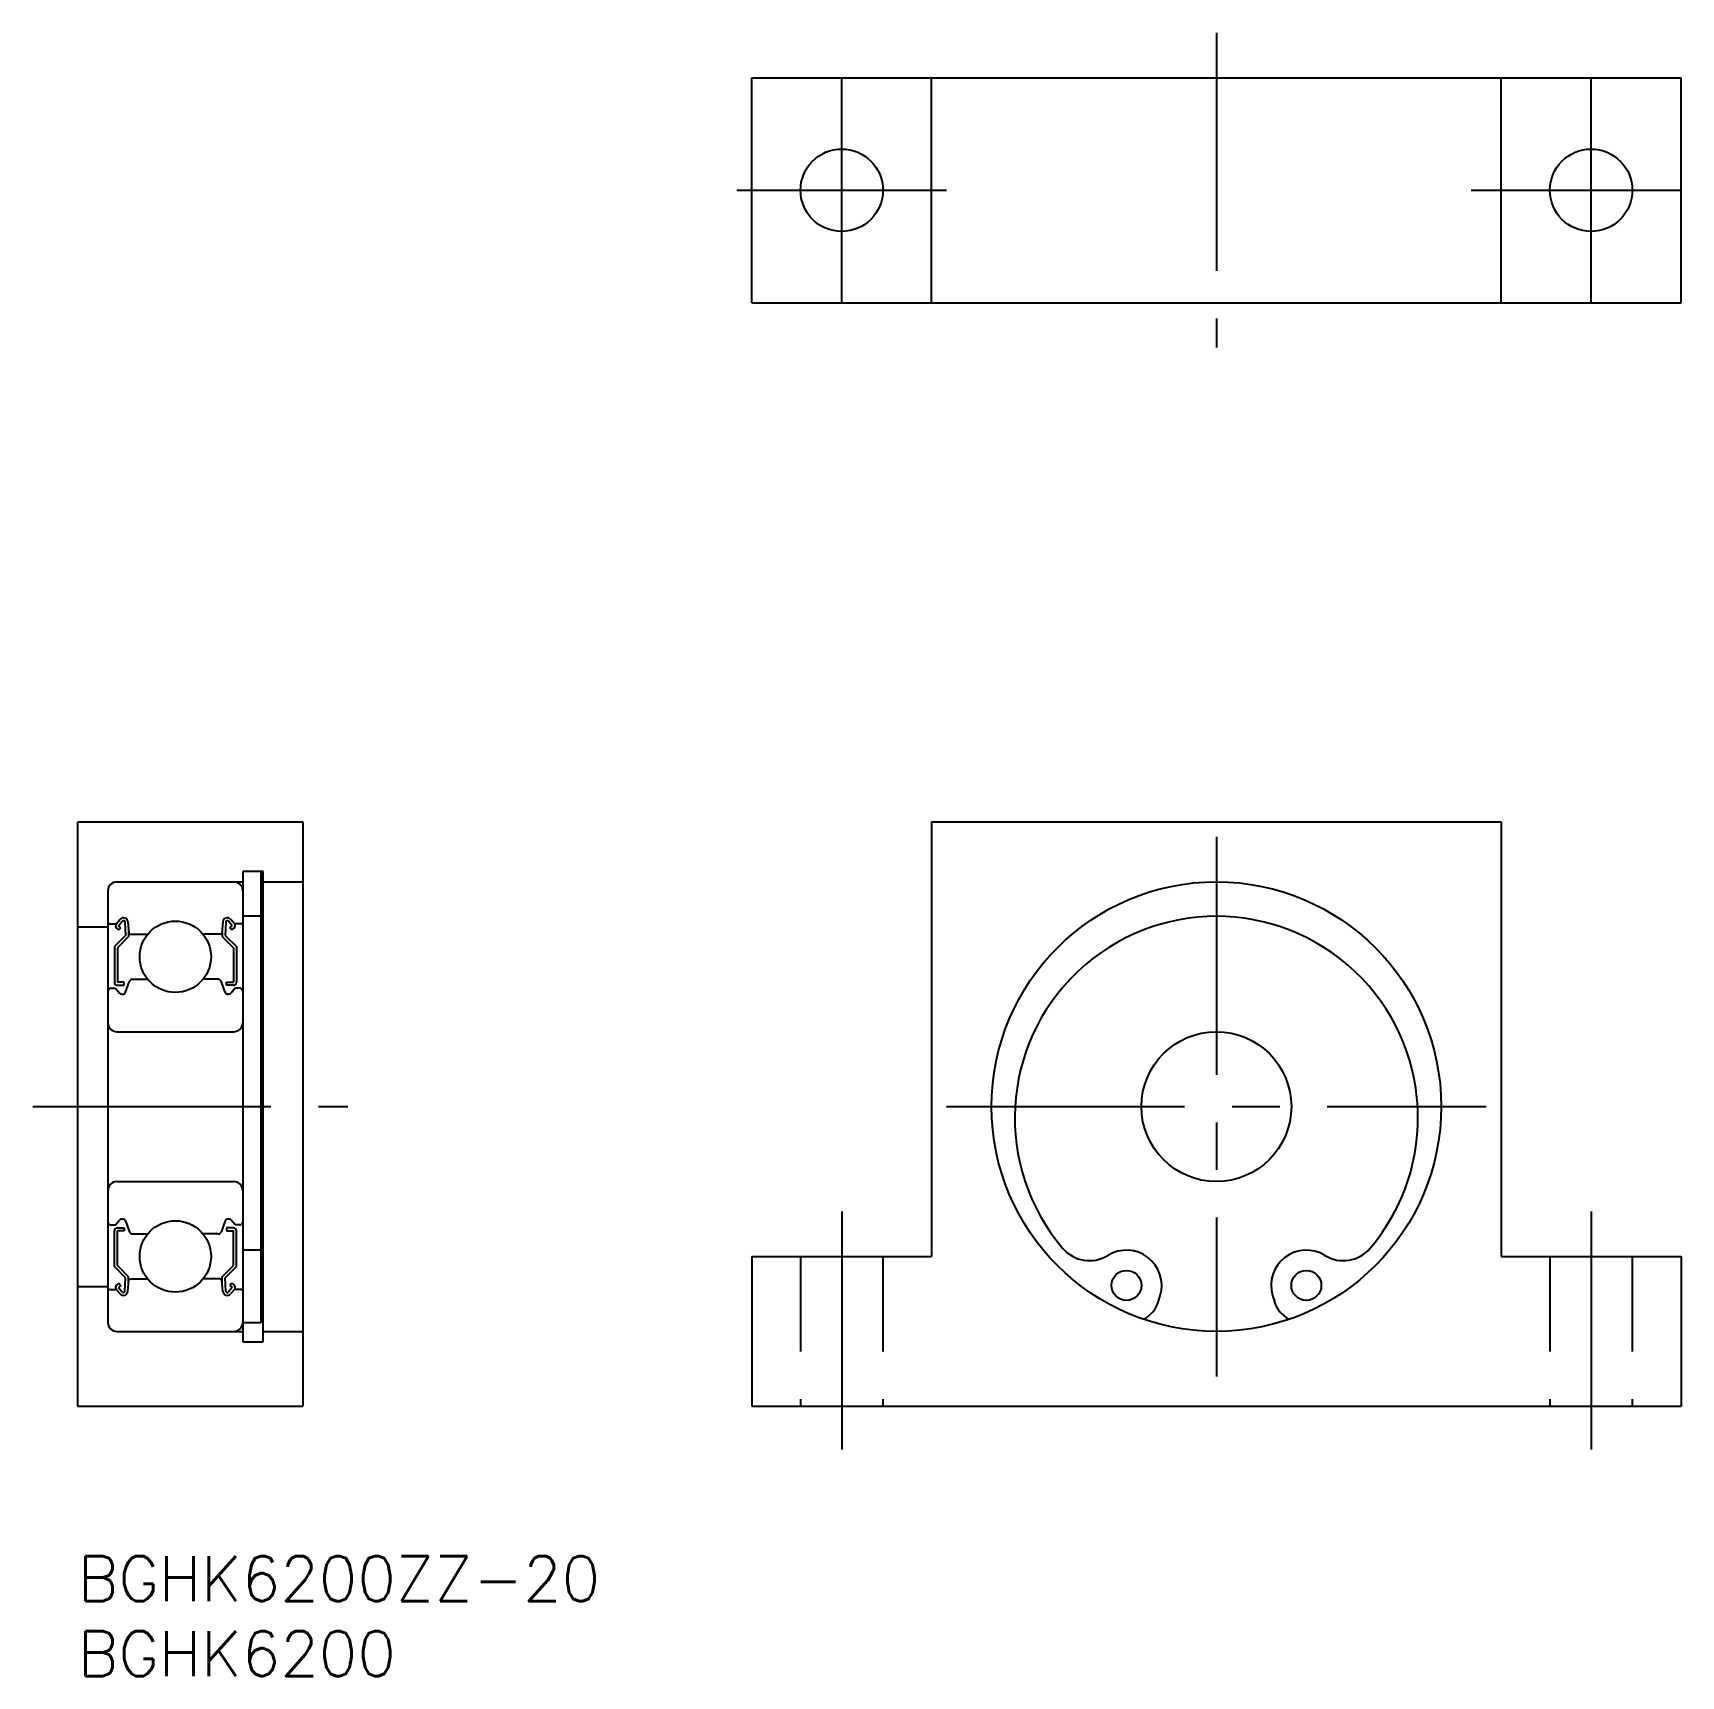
# Model space of a CAD drawing. Extents: x -3 to 107, y -8 to 102.
import ezdxf

# ---------------------------------------------------------------- set-up
doc = ezdxf.new("R2010")
doc.units = 0
doc.header["$LTSCALE"] = 0.5
doc.linetypes.add('CENTER', pattern=[50.8, 31.75, -6.35, 6.35, -6.35])
doc.linetypes.add('DASHED', pattern=[19.05, 12.7, -6.35])
for name, color, linetype in [('MSM_CENTER', 1, 'CENTER'), ('MSM_CONTINUOUS', 7, 'CONTINUOUS'), ('MSM_DASHED', 4, 'DASHED'), ('MSM_PART_NUMBER', 7, 'CONTINUOUS')]:
    doc.layers.add(name, color=color, linetype=linetype)
doc.styles.get("Standard").update_dxf_attribs({"font": 'txt.shx', "height": 3, "bigfont": 'bigfont.shx'})

# ---------------------------------------------------------------- blocks, each defined once
blk = doc.blocks.new('*U4')
at = {"layer": 'MSM_PART_NUMBER'}
blk.add_text('BGHK6200ZZ-20', height=3, dxfattribs=at).set_placement((0, -3))
blk = doc.blocks.new('*U5')
at = {"layer": 'MSM_PART_NUMBER'}
blk.add_text('BGHK6200', height=3, dxfattribs=at).set_placement((0, -8))

msp = doc.modelspace()

# ---------------------------------------------------------------- linework, layer by layer
at = {"layer": 'MSM_CENTER'}
for p, q in [((75.96, 101.65), (75.96, 80.65)), ((50.96, 83.65), (50.96, 98.65)), ((100.96, 83.65), (100.96, 98.65)), ((43.96, 91.15), (57.96, 91.15)), ((92.96, 91.15), (106.96, 91.15)), ((75.96, 48), (75.96, 12)), ((-3, 30), (18, 30)), ((57.96, 30), (93.96, 30)), ((50.96, 23), (50.96, 7)), ((100.96, 23), (100.96, 7))]:
    msp.add_line(p, q, dxfattribs=at)
at = {"layer": 'MSM_CONTINUOUS'}
for p, q in [((44.96, 98.65), (106.96, 98.65)), ((44.96, 83.65), (44.96, 98.65)), ((56.96, 83.65), (56.96, 98.65)), ((94.96, 83.65), (94.96, 98.65)), ((106.96, 83.65), (106.96, 98.65)), ((44.96, 83.65), (106.96, 83.65)), ((0, 49), (15, 49)), ((0, 10), (0, 49)), ((15, 49), (15, 10)), ((56.96, 49), (94.96, 49)), ((56.96, 49), (56.96, 20)), ((94.96, 49), (94.96, 20)), ((11, 45.7), (11, 14.3)), ((12.35, 45.7, -1.3), (11, 45.7, -1.3)), ((12.2, 45.7), (12.2, 15.58)), ((12.35, 14.3, -0.1), (12.35, 45.7, -0.1)), ((2, 44.4), (2, 15.6)), ((2.6, 45), (11, 45)), ((12.35, 45, -1.3), (15, 45, -1.3)), ((0, 42), (2, 42)), ((2.1, 42.2), (2.56, 42.2)), ((2.56, 42.2), (2.81, 42.5)), ((2.74, 41.79), (2.58, 41.92)), ((2.71, 42.07), (2.96, 42.37)), ((2.87, 41.94), (2.71, 42.07)), ((2.74, 41.79), (2.87, 41.94)), ((3.14, 42.31), (3.18, 41.43)), ((3.34, 42.33), (3.4, 41.59)), ((3.38, 41.82), (3.38, 41.35)), ((9.66, 42.33), (9.6, 41.59)), ((9.62, 41.82), (9.62, 41.35)), ((9.86, 42.31), (9.82, 41.43)), ((10.29, 42.07), (10.04, 42.37)), ((10.13, 41.94), (10.29, 42.07)), ((10.26, 41.79), (10.13, 41.94)), ((10.44, 42.2), (10.19, 42.5)), ((10.26, 41.79), (10.42, 41.92)), ((10.9, 42.2), (10.44, 42.2)), ((12.2, 42.7, -1.3), (11, 42.7, -1.3)), ((3.18, 41.43), (2.43, 40.68)), ((3.38, 41.35), (2.63, 40.6)), ((3.5, 41.5), (4.65, 41.5)), ((9.5, 41.5), (8.35, 41.5)), ((9.62, 41.35), (10.37, 40.6)), ((9.82, 41.43), (10.57, 40.68)), ((2.43, 40.68), (2.43, 38.3)), ((2.63, 40.6), (2.63, 38.3)), ((10.37, 40.6), (10.37, 38.3)), ((10.57, 40.68), (10.57, 38.3)), ((3.64, 38.5), (4.65, 38.5)), ((9.36, 38.5), (8.35, 38.5)), ((2.2, 37.9), (2.5, 37.9)), ((2.5, 37.9), (2.78, 37.57)), ((3.08, 38.3), (2.63, 38.3)), ((2.63, 38.1), (3.08, 38.1)), ((2.93, 37.5), (2.99, 37.5)), ((3.08, 38.1), (3.08, 38.3)), ((3.18, 37.63), (3.45, 38.37)), ((9.82, 37.63), (9.55, 38.37)), ((9.92, 38.3), (10.37, 38.3)), ((9.92, 38.1), (9.92, 38.3)), ((10.37, 38.1), (9.92, 38.1)), ((10.07, 37.5), (10.01, 37.5)), ((10.5, 37.9), (10.22, 37.57)), ((10.8, 37.9), (10.5, 37.9)), ((2.6, 35), (10.4, 35)), ((0, 29.5), (0, 29.5)), ((2.6, 25), (10.4, 25)), ((2.2, 22.1), (2.5, 22.1)), ((2.5, 22.1), (2.78, 22.43)), ((2.93, 22.5), (2.99, 22.5)), ((3.18, 22.37), (3.45, 21.63)), ((9.82, 22.37), (9.55, 21.63)), ((10.07, 22.5), (10.01, 22.5)), ((10.5, 22.1), (10.22, 22.43)), ((10.8, 22.1), (10.5, 22.1)), ((2.43, 19.32), (2.43, 21.7)), ((2.63, 21.9), (3.08, 21.9)), ((2.63, 19.4), (2.63, 21.7)), ((3.08, 21.7), (2.63, 21.7)), ((3.08, 21.9), (3.08, 21.7)), ((3.64, 21.5), (4.65, 21.5)), ((9.36, 21.5), (8.35, 21.5)), ((10.37, 21.9), (9.92, 21.9)), ((9.92, 21.9), (9.92, 21.7)), ((9.92, 21.7), (10.37, 21.7)), ((10.37, 19.4), (10.37, 21.7)), ((10.57, 19.32), (10.57, 21.7)), ((12.2, 20.42, -1.3), (11, 20.42, -1.3)), ((44.96, 20), (56.96, 20)), ((44.96, 20), (44.96, 10)), ((94.96, 20), (106.96, 20)), ((106.96, 20), (106.96, 10)), ((3.18, 18.57), (2.43, 19.32)), ((3.38, 18.65), (2.63, 19.4)), ((9.62, 18.65), (10.37, 19.4)), ((9.82, 18.57), (10.57, 19.32)), ((0, 18), (2, 18)), ((2.1, 17.8), (2.56, 17.8)), ((2.56, 17.8), (2.81, 17.5)), ((2.74, 18.21), (2.58, 18.08)), ((2.87, 18.06), (2.71, 17.93)), ((2.71, 17.93), (2.96, 17.63)), ((2.74, 18.21), (2.87, 18.06)), ((3.14, 17.69), (3.18, 18.57)), ((3.34, 17.67), (3.4, 18.41)), ((3.38, 18.18), (3.38, 18.65)), ((3.5, 18.5), (4.65, 18.5)), ((9.5, 18.5), (8.35, 18.5)), ((9.66, 17.67), (9.6, 18.41)), ((9.62, 18.18), (9.62, 18.65)), ((9.86, 17.69), (9.82, 18.57)), ((10.29, 17.93), (10.04, 17.63)), ((10.26, 18.21), (10.13, 18.06)), ((10.13, 18.06), (10.29, 17.93)), ((10.44, 17.8), (10.19, 17.5)), ((10.26, 18.21), (10.42, 18.08)), ((10.9, 17.8), (10.44, 17.8)), ((72.1, 17.01), (72.21, 17.4)), ((79.71, 17.4), (79.83, 17.01)), ((12.2, 15.58, -1.3), (11, 15.58, -1.3)), ((2.6, 15), (11, 15)), ((11, 14.3, -1.3), (12.35, 14.3, -1.3)), ((12.35, 15, -1.3), (15, 15, -1.3)), ((0, 10), (15, 10)), ((44.96, 10), (106.96, 10))]:
    msp.add_line(p, q, dxfattribs=at)
for centre, radius in [((50.96, 91.15), 2.75), ((100.96, 91.15), 2.75), ((75.96, 30), 15), ((6.5, 40), 2.38), ((75.96, 30), 5), ((6.5, 20), 2.38), ((69.96, 18.07), 1), ((81.96, 18.07), 1)]:
    msp.add_circle(centre, radius, dxfattribs=at)
for centre, radius, start, end in [((2.6, 44.4), 0.6, 90, 180), ((10.4, 44.4), 0.6, 0, 90), ((2.1, 42.3), 0.1, 180, 270), ((2.71, 42.07), 0.2, 140.0029, 230.087), ((3.04, 42.3), 0.3, 4.9968, 140.0029), ((3.04, 42.31), 0.1, 2.8198, 140.0022), ((9.96, 42.3), 0.3, 39.9971, 175.0032), ((9.96, 42.31), 0.1, 39.9978, 177.1802), ((10.29, 42.07), 0.2, 309.913, 39.9971), ((10.9, 42.3), 0.1, 270, 0), ((75.96, 29.25), 13.45, 319.7222, 220.2778), ((3.5, 41.6), 0.1, 184.9968, 269.9995), ((9.5, 41.6), 0.1, 270.0005, 355.0032), ((3.64, 38.3), 0.2, 90, 159.9914), ((9.36, 38.3), 0.2, 20.0086, 90), ((2.2, 37.7), 0.2, 90, 180), ((2.63, 38.3), 0.2, 180, 270), ((2.93, 37.7), 0.2, 219.995, 270), ((2.99, 37.7), 0.2, 270, 339.9914), ((10.01, 37.7), 0.2, 200.0086, 270), ((10.07, 37.7), 0.2, 270, 320.005), ((10.37, 38.3), 0.2, 270, 0), ((10.8, 37.7), 0.2, 0, 90), ((2.6, 35.6), 0.6, 180, 270), ((10.4, 35.6), 0.6, 270, 0), ((2.6, 24.4), 0.6, 90, 180), ((10.4, 24.4), 0.6, 0, 90), ((2.2, 22.3), 0.2, 180, 270), ((2.93, 22.3), 0.2, 90, 140.005), ((2.99, 22.3), 0.2, 20.0086, 90), ((10.01, 22.3), 0.2, 90, 159.9914), ((10.07, 22.3), 0.2, 39.995, 90), ((10.8, 22.3), 0.2, 270, 0), ((2.63, 21.7), 0.2, 90, 180), ((3.64, 21.7), 0.2, 200.0086, 270), ((9.36, 21.7), 0.2, 270, 339.9914), ((10.37, 21.7), 0.2, 0, 90), ((67.49, 22.07), 2.35, 220.2778, 301.6812), ((69.96, 18.07), 2.35, 343.431, 121.6812), ((81.96, 18.07), 2.35, 58.3188, 196.569), ((84.43, 22.07), 2.35, 238.3188, 319.7222), ((2.1, 17.7), 0.1, 90, 180), ((2.71, 17.93), 0.2, 129.913, 219.9971), ((3.04, 17.7), 0.3, 219.9971, 355.0032), ((3.04, 17.69), 0.1, 219.9978, 357.1802), ((3.5, 18.4), 0.1, 90.0005, 175.0032), ((9.5, 18.4), 0.1, 4.9968, 89.9995), ((9.96, 17.7), 0.3, 184.9968, 320.0029), ((9.96, 17.69), 0.1, 182.8198, 320.0022), ((10.29, 17.93), 0.2, 320.0029, 50.087), ((10.9, 17.7), 0.1, 0, 90), ((70.18, 17.58), 2, 297.6026, 343.431), ((81.74, 17.58), 2, 196.569, 242.3974), ((2.6, 15.6), 0.6, 180, 270), ((10.4, 15.6), 0.6, 270, 0)]:
    msp.add_arc(centre, radius, start, end, dxfattribs=at)
at = {"layer": 'MSM_DASHED'}
for p, q in [((48.21, 20), (48.21, 10)), ((53.71, 20), (53.71, 10)), ((98.21, 20), (98.21, 10)), ((103.71, 20), (103.71, 10))]:
    msp.add_line(p, q, dxfattribs=at)

# ---------------------------------------------------------------- block references
at = {"layer": 'MSM_CONTINUOUS'}
for name in ['*U4', '*U5']:
    msp.add_blockref(name, (0, 0), dxfattribs=at)

doc.saveas('drawing.dxf')
